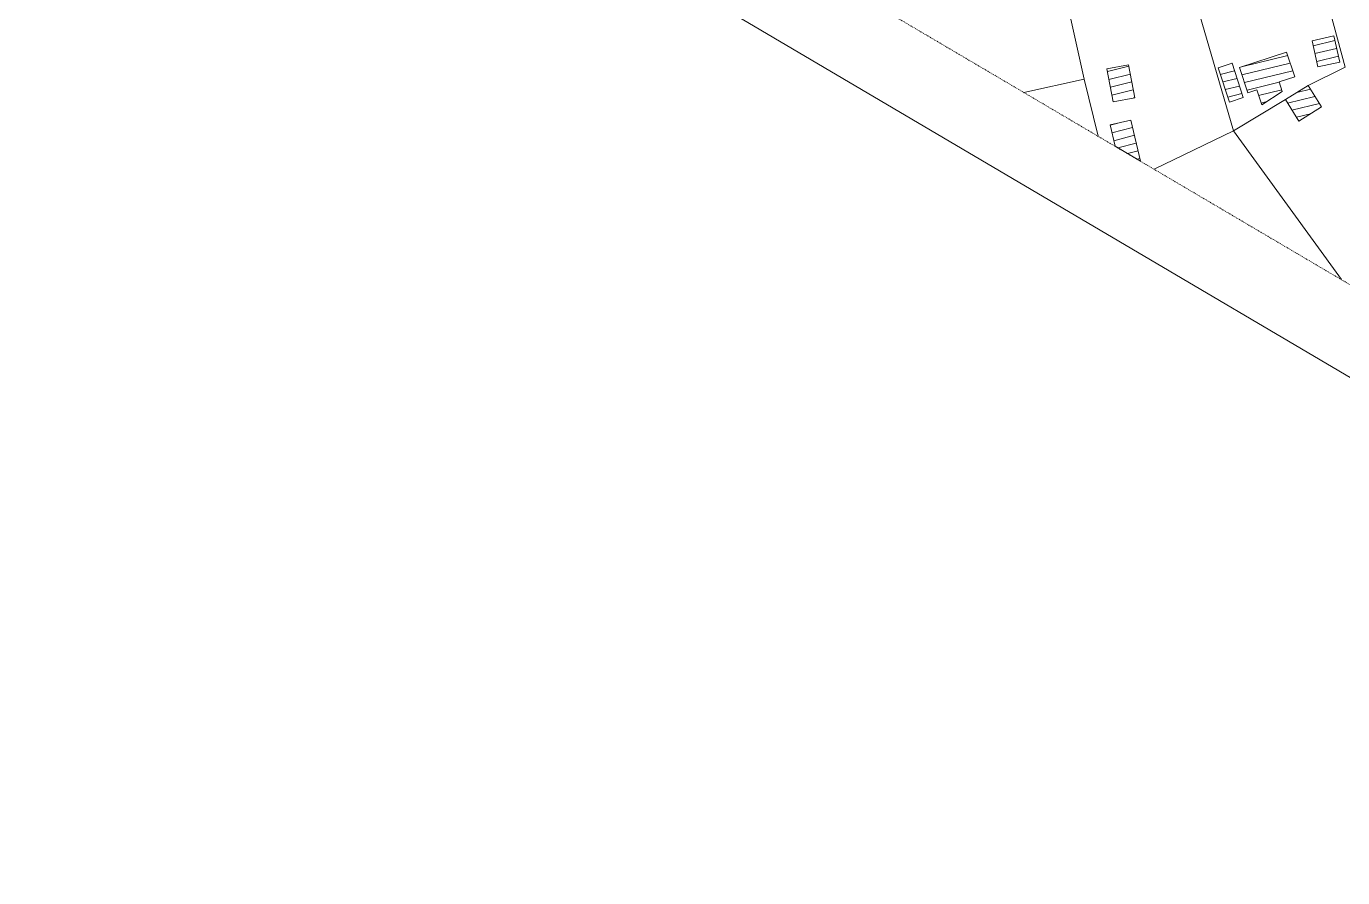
# Model space of a CAD drawing. Header units: metres. Extents: x 585637 to 586843, y 6137463 to 6138529.
# Drawn here: x 585636.8 to 585802, y 6137857 to 6137963.9 of the extents above; entities that cross this region are included whole.
import ezdxf

# ---------------------------------------------------------------- set-up
doc = ezdxf.new("R2010")
doc.units = ezdxf.units.M
doc.header["$MEASUREMENT"] = 0
doc.linetypes.add('DGN_STYLE_2', pattern=[0.030554, 0.018333, -0.012222])
for name, color, linetype, lineweight in [('bygning', 252, 'Continuous', 0), ('FRAME', 7, 'Continuous', 13), ('hegn', 252, 'Continuous', 13)]:
    doc.layers.add(name, color=color, linetype=linetype, lineweight=lineweight)
doc.layers.add('TC_S_VRM_20X05', color=6, linetype='DGN_STYLE_2', lineweight=0, plot=False)

msp = doc.modelspace()

# ---------------------------------------------------------------- hatches: boundary and pattern name
at = {"layer": 'bygning', "lineweight": 0}
h = msp.add_hatch(dxfattribs=at)
h.set_pattern_fill('HATCH', color=256, scale=0.1, style=0, pattern_type=2)
h.set_pattern_definition([(13.65, (585788.7565, 6137957.0335), (-0.23599, 0.971756), [])])
h.paths.add_polyline_path([(585798.11, 6137962.04), (585800.85, 6137962.66), (585801.59, 6137959.37), (585798.86, 6137958.75)], flags=0)
h = msp.add_hatch(dxfattribs=at)
h.set_pattern_fill('HATCH', color=256, scale=0.1, style=0, pattern_type=2)
h.set_pattern_definition([(13.65, (585799.4937, 6137960.2322), (-0.23599, 0.971756), [])])
h.paths.add_polyline_path([(585794.91, 6137960.63), (585795.94, 6137957.53), (585793.98, 6137956.88), (585794.38, 6137955.66), (585791.8, 6137953.99), (585791.17, 6137955.87), (585790.07, 6137955.51), (585789.01, 6137958.68)], flags=0)
h = msp.add_hatch(dxfattribs=at)
h.set_pattern_fill('HATCH', color=256, scale=0.1, style=0, pattern_type=2)
h.set_pattern_definition([(13.65, (585775.2546, 6137955.7777), (-0.236, 0.97176), [])])
h.paths.add_polyline_path([(585772.37, 6137958.53), (585775.09, 6137959.04), (585775.87, 6137954.89), (585773.15, 6137954.37)], flags=0)
h = msp.add_hatch(dxfattribs=at)
h.set_pattern_fill('HATCH', color=256, scale=0.1, style=0, pattern_type=2)
h.set_pattern_definition([(13.65, (585826.0798, 6137950.9528), (-0.23599, 0.971756), [])])
h.paths.add_polyline_path([(585787.74, 6137954.35), (585786.32, 6137958.64), (585788.07, 6137959.22), (585789.48, 6137954.93)], flags=0)
h = msp.add_hatch(dxfattribs=at)
h.set_pattern_fill('HATCH', color=256, scale=0.1, style=0, pattern_type=2)
h.set_pattern_definition([(13.65, (585793.037, 6137957.8539), (-0.23599, 0.97176), [])])
h.paths.add_polyline_path([(585797.64, 6137956.42), (585799.31, 6137953.73), (585796.45, 6137951.96), (585794.78, 6137954.65)], flags=0)

# ---------------------------------------------------------------- linework, layer by layer
for p, q in [((585772.77, 6137951.44), (585774.23, 6137951.82)), ((585773, 6137950.47), (585775.6, 6137951.14)), ((585773.23, 6137949.49), (585775.83, 6137950.17)), ((585773.75, 6137948.6), (585776.06, 6137949.19)), ((585774.97, 6137947.88), (585776.29, 6137948.22)), ((585776.18, 6137947.16), (585776.52, 6137947.25))]:
    msp.add_line(p, q, dxfattribs=at)
at = {"layer": 'bygning', "lineweight": 0, "flags": 128}
for points in [[(585798.11, 6137962.04), (585800.85, 6137962.66), (585801.59, 6137959.37), (585798.86, 6137958.75)], [(585794.91, 6137960.63), (585795.94, 6137957.53), (585793.98, 6137956.88), (585794.38, 6137955.66), (585791.8, 6137953.99), (585791.17, 6137955.87), (585790.07, 6137955.51), (585789.01, 6137958.68)], [(585772.37, 6137958.53), (585775.09, 6137959.04), (585775.87, 6137954.89), (585773.15, 6137954.37)], [(585787.74, 6137954.35), (585786.32, 6137958.64), (585788.07, 6137959.22), (585789.48, 6137954.93)], [(585797.64, 6137956.42), (585799.31, 6137953.73), (585796.45, 6137951.96), (585794.78, 6137954.65)]]:
    msp.add_lwpolyline(points, close=True, dxfattribs=at)
msp.add_lwpolyline([(585773.39, 6137948.81), (585772.76, 6137951.47), (585775.38, 6137952.09), (585776.6, 6137946.92), (585776.6, 6137946.92), (585773.39, 6137948.81)], dxfattribs=at)
at = {"layer": 'FRAME', "flags": 128}
msp.add_lwpolyline([(585938.38, 6138529.29), (586842.57, 6137996.1), (586540.94, 6137484.59), (585636.75, 6138017.78)], close=True, dxfattribs=at)
at = {"layer": 'hegn'}
for p, q in [((585802.29, 6137958.71), (585791.88, 6137996.95)), ((585769.52, 6137957.24), (585762.24, 6137989.8)), ((585788.25, 6137950.72), (585780.84, 6137976.36)), ((585802.29, 6137958.71), (585797.64, 6137956.42)), ((585769.52, 6137957.24), (585761.93, 6137955.56)), ((585771.28, 6137950.05), (585769.52, 6137957.24)), ((585794.78, 6137954.65), (585788.25, 6137950.72)), ((585788.25, 6137950.72), (585778.3, 6137945.91)), ((585788.25, 6137950.72), (585801.81, 6137932.05))]:
    msp.add_line(p, q, dxfattribs=at)
at = {"layer": 'TC_S_VRM_20X05'}
msp.add_lwpolyline([(585659.05, 6138016.22), (586360.88, 6137602.38), (586652.35, 6138096.67), (585950.53, 6138510.52)], close=True, dxfattribs=at)

doc.saveas('drawing.dxf')
